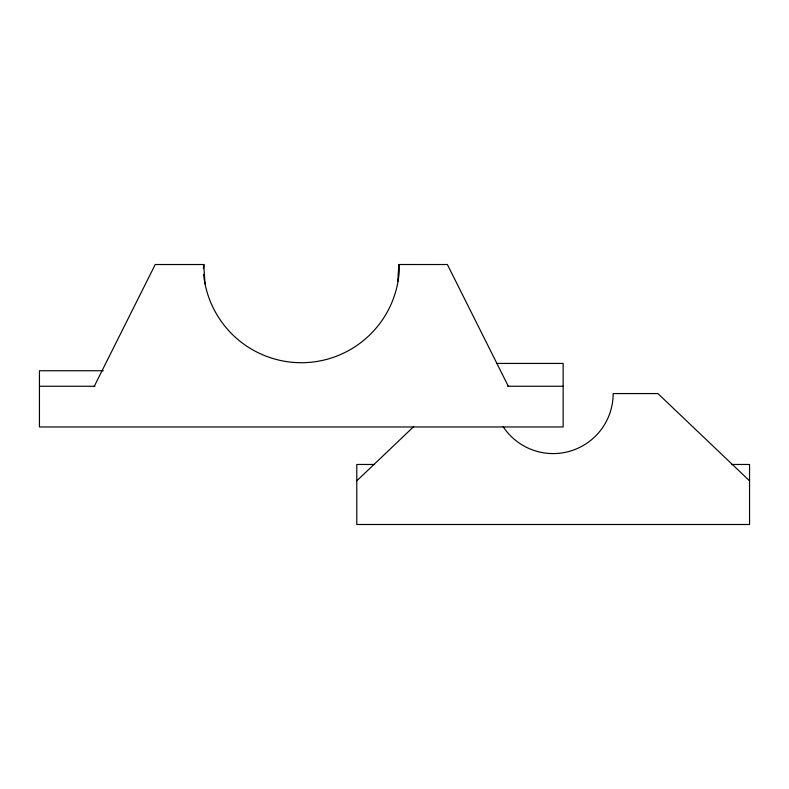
<?xml version="1.0" encoding="UTF-8"?>
<svg xmlns="http://www.w3.org/2000/svg" width="789" height="789" viewBox="0 0 789 789"><rect width="100%" height="100%" fill="white"/><g stroke="black" fill="none" stroke-linecap="round" stroke-linejoin="round"><path stroke-width="1.18" d="M94.285 386.255L155.216 264.522L203.72 264.522L203.444 268.635L203.72 264.512M397.725 281.495L398.879 264.512L447.383 264.522L508.313 386.255M356.776 480.846L413.722 426.612M496.577 363.433L563.149 363.433L563.149 426.967L39.45 426.967L39.45 370.751L103.27 370.751M39.45 386.255L94.907 386.255M507.692 386.255L563.149 386.255M374.617 464.474L356.776 464.474L356.776 524.488L749.55 524.488L749.55 464.474L731.699 464.474M749.55 480.846L657.898 393.563L613.171 393.563A60.003 60.003 0 0 1 503.086 426.632M398.879 264.522L399.303 270.696A98.191 98.191 0 0 1 303.124 362.693A98.191 98.191 0 0 1 203.601 274.325M203.72 264.522L205.041 283.912"/></g></svg>
